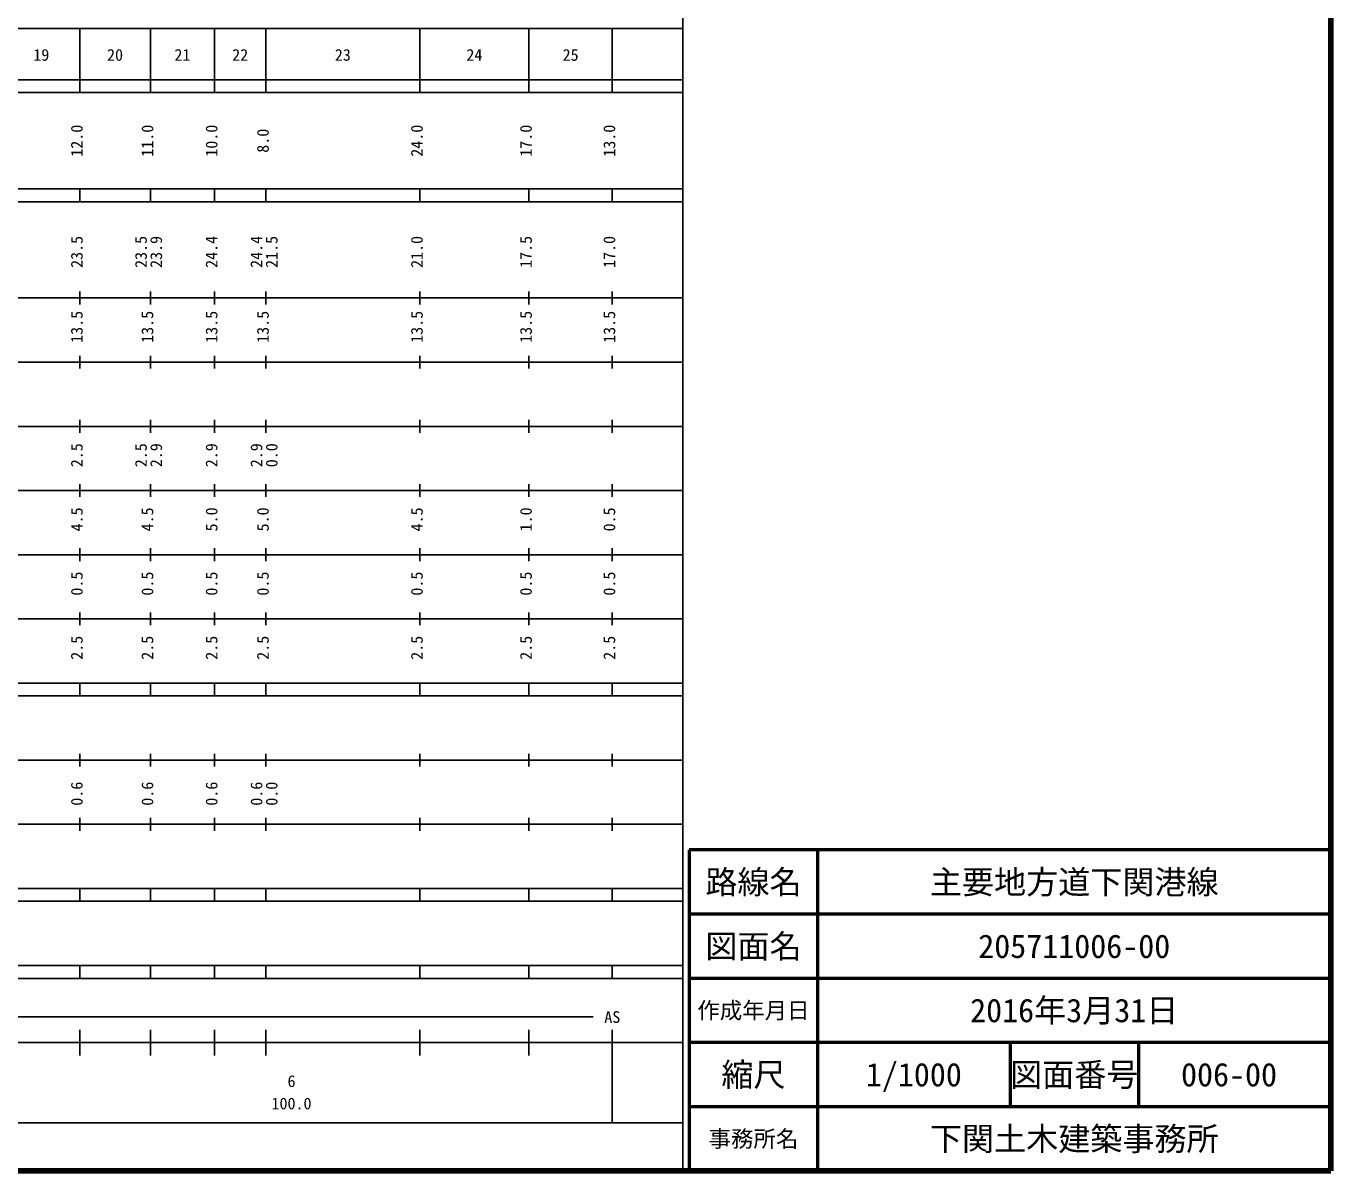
# Model space of a CAD drawing. Units: millimetres on the paper, enlarged 1000 times. Extents: x 40000 to 680000, y 20000 to 380000.
# Drawn here: x 476632 to 680000, y 20000 to 198357 of the extents above; entities that cross this region are included whole.
import ezdxf
from ezdxf.enums import TextEntityAlignment as Align

# ---------------------------------------------------------------- set-up
doc = ezdxf.new("R2010")
doc.units = ezdxf.units.MM
doc.header["$LTSCALE"] = 1000
for name, color, linetype, lineweight in [('M-TTL', 2, 'Continuous', 140), ('M-TTL-BAND', 7, 'Continuous', 25), ('M-TTL-FRAM', 2, 'Continuous', 50), ('M-TTL-LINE', 7, 'Continuous', 50)]:
    doc.layers.add(name, color=color, linetype=linetype, lineweight=lineweight)
doc.layers.add('M-TTL-TXT', color=7, linetype='Continuous')
doc.styles.add('ＭＳ ゴシック', font='')
doc.styles.get('ＭＳ ゴシック').set_extended_font_data('MS Gothic')

msp = doc.modelspace()

# ---------------------------------------------------------------- linework, layer by layer
at = {"layer": 'M-TTL'}
for p, q in [((680000, 20000), (680000, 380000)), ((40000, 20000), (680000, 20000))]:
    msp.add_line(p, q, dxfattribs=at)
at = {"layer": 'M-TTL-BAND'}
for p, q in [((579000, 20000), (579000, 370000)), ((68000, 198000), (579000, 198000)), ((485000, 188000), (485000, 198000)), ((496000, 188000), (496000, 198000)), ((506000, 188000), (506000, 198000)), ((514000, 188000), (514000, 198000)), ((538000, 188000), (538000, 198000)), ((555000, 188000), (555000, 198000)), ((568000, 188000), (568000, 198000)), ((40000, 190000), (579000, 190000)), ((40000, 188000), (579000, 188000)), ((40000, 173000), (579000, 173000)), ((485000, 171000), (485000, 173000)), ((496000, 171000), (496000, 173000)), ((506000, 171000), (506000, 173000)), ((514000, 171000), (514000, 173000)), ((538000, 171000), (538000, 173000)), ((555000, 171000), (555000, 173000)), ((568000, 171000), (568000, 173000)), ((40000, 171000), (579000, 171000)), ((485000, 155000), (485000, 157000)), ((496000, 155000), (496000, 157000)), ((506000, 155000), (506000, 157000)), ((514000, 155000), (514000, 157000)), ((538000, 155000), (538000, 157000)), ((555000, 155000), (555000, 157000)), ((568000, 155000), (568000, 157000)), ((40000, 156000), (579000, 156000)), ((485000, 145000), (485000, 147000)), ((496000, 145000), (496000, 147000)), ((506000, 145000), (506000, 147000)), ((514000, 145000), (514000, 147000)), ((538000, 145000), (538000, 147000)), ((555000, 145000), (555000, 147000)), ((568000, 145000), (568000, 147000)), ((46000, 146000), (579000, 146000)), ((485000, 135000), (485000, 137000)), ((496000, 135000), (496000, 137000)), ((506000, 135000), (506000, 137000)), ((514000, 135000), (514000, 137000)), ((538000, 135000), (538000, 137000)), ((555000, 135000), (555000, 137000)), ((568000, 135000), (568000, 137000)), ((52000, 136000), (579000, 136000)), ((485000, 125000), (485000, 127000)), ((496000, 125000), (496000, 127000)), ((506000, 125000), (506000, 127000)), ((514000, 125000), (514000, 127000)), ((538000, 125000), (538000, 127000)), ((555000, 125000), (555000, 127000)), ((568000, 125000), (568000, 127000)), ((46000, 126000), (579000, 126000)), ((52000, 116000), (579000, 116000)), ((485000, 115000), (485000, 117000)), ((496000, 115000), (496000, 117000)), ((506000, 115000), (506000, 117000)), ((514000, 115000), (514000, 117000)), ((538000, 115000), (538000, 117000)), ((555000, 115000), (555000, 117000)), ((568000, 115000), (568000, 117000)), ((46000, 106000), (579000, 106000)), ((485000, 105000), (485000, 107000)), ((496000, 105000), (496000, 107000)), ((506000, 105000), (506000, 107000)), ((514000, 105000), (514000, 107000)), ((538000, 105000), (538000, 107000)), ((555000, 105000), (555000, 107000)), ((568000, 105000), (568000, 107000)), ((40000, 96000), (579000, 96000)), ((485000, 94000), (485000, 96000)), ((496000, 94000), (496000, 96000)), ((506000, 94000), (506000, 96000)), ((514000, 94000), (514000, 96000)), ((538000, 94000), (538000, 96000)), ((555000, 94000), (555000, 96000)), ((568000, 94000), (568000, 96000)), ((40000, 94000), (579000, 94000)), ((49000, 84000), (579000, 84000)), ((485000, 83000), (485000, 85000)), ((496000, 83000), (496000, 85000)), ((506000, 83000), (506000, 85000)), ((514000, 83000), (514000, 85000)), ((538000, 83000), (538000, 85000)), ((555000, 83000), (555000, 85000)), ((568000, 83000), (568000, 85000)), ((40000, 74000), (579000, 74000)), ((485000, 73000), (485000, 75000)), ((496000, 73000), (496000, 75000)), ((506000, 73000), (506000, 75000)), ((514000, 73000), (514000, 75000)), ((538000, 73000), (538000, 75000)), ((555000, 73000), (555000, 75000)), ((568000, 73000), (568000, 75000)), ((40000, 64000), (579000, 64000)), ((485000, 62000), (485000, 64000)), ((496000, 62000), (496000, 64000)), ((506000, 62000), (506000, 64000)), ((514000, 62000), (514000, 64000)), ((538000, 62000), (538000, 64000)), ((555000, 62000), (555000, 64000)), ((568000, 62000), (568000, 64000)), ((40000, 62000), (579000, 62000)), ((40000, 52000), (579000, 52000)), ((485000, 50000), (485000, 52000)), ((496000, 50000), (496000, 52000)), ((506000, 50000), (506000, 52000)), ((514000, 50000), (514000, 52000)), ((538000, 50000), (538000, 52000)), ((555000, 50000), (555000, 52000)), ((568000, 50000), (568000, 52000)), ((40000, 50000), (579000, 50000)), ((71000, 44000), (565000, 44000)), ((485000, 38000), (485000, 42000)), ((496000, 38000), (496000, 42000)), ((506000, 38000), (506000, 42000)), ((514000, 38000), (514000, 42000)), ((538000, 38000), (538000, 42000)), ((555000, 38000), (555000, 42000)), ((568000, 27500), (568000, 42000)), ((40000, 40000), (579000, 40000)), ((68000, 27500), (579000, 27500))]:
    msp.add_line(p, q, dxfattribs=at)
at = {"layer": 'M-TTL-FRAM'}
for p, q in [((680000, 70000), (580000, 70000)), ((580000, 70000), (580000, 20000))]:
    msp.add_line(p, q, dxfattribs=at)
at = {"layer": 'M-TTL-LINE'}
for p, q in [((600000, 70000), (600000, 20000)), ((680000, 60000), (580000, 60000)), ((680000, 50000), (580000, 50000)), ((680000, 40000), (580000, 40000)), ((630000, 40000), (630000, 30000)), ((650000, 40000), (650000, 30000)), ((680000, 30000), (580000, 30000))]:
    msp.add_line(p, q, dxfattribs=at)

# ---------------------------------------------------------------- texts
at = {"layer": 'M-TTL-BAND', "style": 'ＭＳ ゴシック'}
for s, p in [('19', (479000, 192405)), ('20', (490500, 192405)), ('21', (501000, 192405)), ('22', (510000, 192405)), ('23', (526000, 192405)), ('24', (546500, 192405)), ('25', (561500, 192405)), ('AS', (568000, 42500)), ('6', (518000, 32523)), ('100.0', (518000, 29033))]:
    msp.add_text(s, height=1833, dxfattribs=at).set_placement(p, align=Align.BOTTOM_CENTER)
for s, p in [('12.0', (486000, 180500)), ('11.0', (497000, 180500)), ('10.0', (507000, 180500)), ('8.0', (515000, 180500)), ('24.0', (539000, 180500)), ('17.0', (556000, 180500)), ('13.0', (569000, 180500)), ('23.5', (486000, 163174)), ('23.5', (496000, 163174)), ('23.9', (498370, 163174)), ('24.4', (507000, 163174)), ('24.4', (514000, 163174)), ('21.5', (516370, 163174)), ('21.0', (539000, 163174)), ('17.5', (556000, 163174)), ('17.0', (569000, 163174)), ('13.5', (486000, 151500)), ('13.5', (497000, 151500)), ('13.5', (507000, 151500)), ('13.5', (515000, 151500)), ('13.5', (539000, 151500)), ('13.5', (556000, 151500)), ('13.5', (569000, 151500)), ('2.5', (486000, 131500)), ('2.5', (496000, 131500)), ('2.9', (498370, 131500)), ('2.9', (507000, 131500)), ('2.9', (514000, 131500)), ('0.0', (516370, 131500)), ('4.5', (486000, 121500)), ('4.5', (497000, 121500)), ('5.0', (507000, 121500)), ('5.0', (515000, 121500)), ('4.5', (539000, 121500)), ('1.0', (556000, 121500)), ('0.5', (569000, 121500)), ('0.5', (486000, 111500)), ('0.5', (497000, 111500)), ('0.5', (507000, 111500)), ('0.5', (515000, 111500)), ('0.5', (539000, 111500)), ('0.5', (556000, 111500)), ('0.5', (569000, 111500)), ('2.5', (486000, 101500)), ('2.5', (497000, 101500)), ('2.5', (507000, 101500)), ('2.5', (515000, 101500)), ('2.5', (539000, 101500)), ('2.5', (556000, 101500)), ('2.5', (569000, 101500)), ('0.6', (486000, 78764)), ('0.6', (497000, 78764)), ('0.6', (507000, 78764)), ('0.6', (514000, 78764)), ('0.0', (516370, 78764))]:
    msp.add_text(s, height=1833, rotation=90, dxfattribs=at).set_placement(p, align=Align.BOTTOM_CENTER)
at = {"layer": 'M-TTL-TXT', "style": 'ＭＳ ゴシック'}
for s, height, p in [('路線名', 3666, (590000, 65000)), ('路線名', 3666, (590000, 65000)), ('主要地方道下関港線', 3666, (640000, 65000)), ('図面名', 3666, (590000, 55000)), ('図面名', 3666, (590000, 55000)), ('205711006-00', 3666, (640000, 55000)), ('2016年3月31日', 3666, (640000, 45000)), ('作成年月日', 2566, (590000, 45000)), ('作成年月日', 2566, (590000, 45000)), ('縮尺', 3666, (590000, 35000)), ('縮尺', 3666, (590000, 35000)), ('1/1000', 3666, (615000, 35000)), ('図面番号', 3666, (640000, 35000)), ('図面番号', 3666, (640000, 35000)), ('006-00', 3666, (664125, 35000)), ('事務所名', 2566, (590000, 25000)), ('事務所名', 2566, (590000, 25000)), ('下関土木建築事務所', 3666, (640000, 25000))]:
    msp.add_text(s, height=height, dxfattribs=at).set_placement(p, align=Align.MIDDLE_CENTER)

doc.saveas('drawing.dxf')
